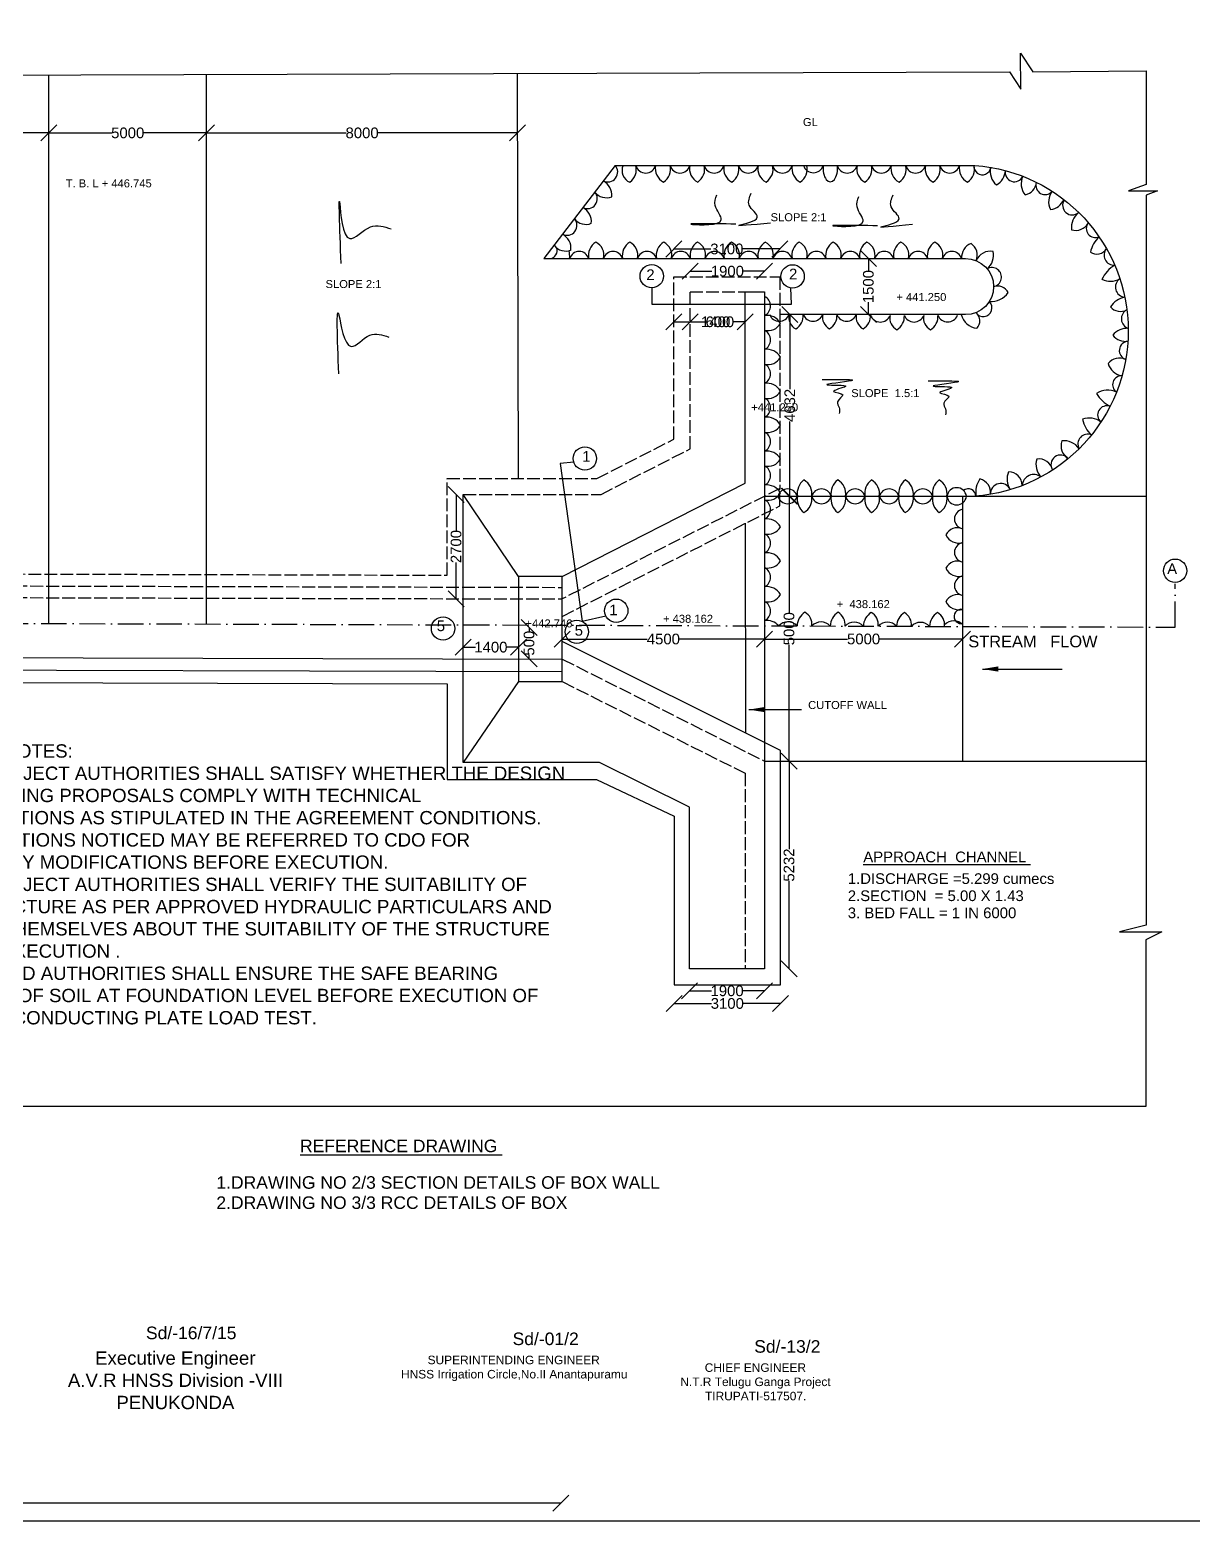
# Model space of a CAD drawing. Header units: millimetres. Extents: x 5759293 to 5767347, y 20978867 to 20983265.
# Drawn here: x 5763843 to 5766025, y 20978871 to 20981667 of the extents above; entities that cross this region are included whole.
import ezdxf

# ---------------------------------------------------------------- set-up
doc = ezdxf.new("R2010")
doc.units = ezdxf.units.MM
doc.header["$MEASUREMENT"] = 0
doc.linetypes.add('ACAD_ISO02W100', pattern=[15, 12, -3])
doc.linetypes.add('ACAD_ISO10W100', pattern=[18, 12, -3, 0, -3])
for name, color, linetype in [('DIMENSIONS', 7, 'Continuous'), ('DRAWING', 2, 'Continuous'), ('TEXT', 7, 'Continuous')]:
    doc.layers.add(name, color=color, linetype=linetype)
doc.styles.get("Standard").update_dxf_attribs({"font": 'arial.ttf', "height": 20})
doc.dimstyles.get("Standard").update_dxf_attribs({"dimtxt": 12, "dimasz": 30, "dimexe": 0.18, "dimexo": 0.0625, "dimgap": 0.09, "dimtad": 0, "dimdec": 0, "dimzin": 0, "dimdsep": 46, "dimtxsty": 'Standard', "dimblk": 'OBLIQUE', "dimcen": 0.09, "dimse1": 1, "dimse2": 1, "dimadec": 0, "dimazin": 0, "dimtfac": 1, "dimtdec": 0, "dimtofl": 0, "dimtmove": 0, "dimatfit": 3, "dimfxl": 1, "dimtolj": 1, "dimtzin": 0, "dimarcsym": 0})

# ---------------------------------------------------------------- blocks, each defined once
blk = doc.blocks.new('_Oblique')
at = {"color": 0, "linetype": 'ByBlock', "lineweight": -2}
blk.add_line((-0.5, -0.5), (0.5, 0.5), dxfattribs=at)
blk = doc.blocks.new('*D25')
at = {"layer": 'Defpoints', "color": 0, "transparency": 16777216}
for p in [(5760577.4, 20982123.5), (5764838.6, 20982106.5), (5764838.6, 20978904.5)]:
    blk.add_point(p, dxfattribs=at)
at = {"layer": 'DIMENSIONS', "color": 0, "lineweight": -2, "transparency": 16777216}
for p, q in [((5760577.4, 20978904.5), (5762670.1, 20978904.5)), ((5764838.6, 20978904.5), (5762745.9, 20978904.5))]:
    blk.add_line(p, q, dxfattribs=at)
at = {"layer": 'DIMENSIONS', "color": 0, "lineweight": -2, "transparency": 16777216, "xscale": 30, "yscale": 30, "zscale": 30, "rotation": 180}
blk.add_blockref('_Oblique', (5760577.4, 20978904.5), dxfattribs=at)
at = {"layer": 'DIMENSIONS', "color": 0, "lineweight": -2, "transparency": 16777216, "xscale": 30, "yscale": 30, "zscale": 30}
blk.add_blockref('_Oblique', (5764838.6, 20978904.5), dxfattribs=at)
at = {"layer": 'DIMENSIONS', "color": 0, "transparency": 16777216, "insert": (5762708, 20978904.5), "char_height": 20, "attachment_point": 5}
blk.add_mtext('\\A1;60725', dxfattribs=at)
blk = doc.blocks.new('*D79')
at = {"layer": 'Defpoints', "color": 0, "transparency": 16777216}
for p in [(5763262.7, 20981473.8), (5763878.6, 20981473.8), (5763878.6, 20981473.8)]:
    blk.add_point(p, dxfattribs=at)
at = {"layer": 'DIMENSIONS', "color": 0, "lineweight": -2, "transparency": 16777216}
for p, q in [((5763262.7, 20981473.8), (5763540.7, 20981473.8)), ((5763878.6, 20981473.8), (5763600.6, 20981473.8))]:
    blk.add_line(p, q, dxfattribs=at)
at = {"layer": 'DIMENSIONS', "color": 0, "lineweight": -2, "transparency": 16777216, "xscale": 30, "yscale": 30, "zscale": 30, "rotation": 180}
blk.add_blockref('_Oblique', (5763262.7, 20981473.8), dxfattribs=at)
at = {"layer": 'DIMENSIONS', "color": 0, "lineweight": -2, "transparency": 16777216, "xscale": 30, "yscale": 30, "zscale": 30}
blk.add_blockref('_Oblique', (5763878.6, 20981473.8), dxfattribs=at)
at = {"layer": 'DIMENSIONS', "color": 0, "transparency": 16777216, "insert": (5763570.6, 20981473.8), "char_height": 20, "attachment_point": 5}
blk.add_mtext('\\A1;8300', dxfattribs=at)
blk = doc.blocks.new('*D80')
at = {"layer": 'Defpoints', "color": 0, "transparency": 16777216}
for p in [(5763878.6, 20981473.8), (5764174.5, 20981473.8), (5764174.5, 20981473.8)]:
    blk.add_point(p, dxfattribs=at)
at = {"layer": 'DIMENSIONS', "color": 0, "lineweight": -2, "transparency": 16777216}
for p, q in [((5763878.6, 20981473.8), (5763996.6, 20981473.8)), ((5764174.5, 20981473.8), (5764056.5, 20981473.8))]:
    blk.add_line(p, q, dxfattribs=at)
at = {"layer": 'DIMENSIONS', "color": 0, "lineweight": -2, "transparency": 16777216, "xscale": 30, "yscale": 30, "zscale": 30, "rotation": 180}
blk.add_blockref('_Oblique', (5763878.6, 20981473.8), dxfattribs=at)
at = {"layer": 'DIMENSIONS', "color": 0, "lineweight": -2, "transparency": 16777216, "xscale": 30, "yscale": 30, "zscale": 30}
blk.add_blockref('_Oblique', (5764174.5, 20981473.8), dxfattribs=at)
at = {"layer": 'DIMENSIONS', "color": 0, "transparency": 16777216, "insert": (5764026.5, 20981473.8), "char_height": 20, "attachment_point": 5}
blk.add_mtext('\\A1;5000', dxfattribs=at)
blk = doc.blocks.new('*D81')
at = {"layer": 'Defpoints', "color": 0, "transparency": 16777216}
for p in [(5764174.5, 20981473.8), (5764757.6, 20981473.8), (5764757.6, 20981473.8)]:
    blk.add_point(p, dxfattribs=at)
at = {"layer": 'DIMENSIONS', "color": 0, "lineweight": -2, "transparency": 16777216}
for p, q in [((5764174.5, 20981473.8), (5764436.1, 20981473.8)), ((5764757.6, 20981473.8), (5764496, 20981473.8))]:
    blk.add_line(p, q, dxfattribs=at)
at = {"layer": 'DIMENSIONS', "color": 0, "lineweight": -2, "transparency": 16777216, "xscale": 30, "yscale": 30, "zscale": 30, "rotation": 180}
blk.add_blockref('_Oblique', (5764174.5, 20981473.8), dxfattribs=at)
at = {"layer": 'DIMENSIONS', "color": 0, "lineweight": -2, "transparency": 16777216, "xscale": 30, "yscale": 30, "zscale": 30}
blk.add_blockref('_Oblique', (5764757.6, 20981473.8), dxfattribs=at)
at = {"layer": 'DIMENSIONS', "color": 0, "transparency": 16777216, "insert": (5764466.1, 20981473.8), "char_height": 20, "attachment_point": 5}
blk.add_mtext('\\A1;8000', dxfattribs=at)
blk = doc.blocks.new('*D82')
at = {"layer": 'Defpoints', "color": 0, "transparency": 16777216}
for p in [(5765410.9, 20981238.2), (5765410.9, 20981133.2), (5765415.6, 20981133.2)]:
    blk.add_point(p, dxfattribs=at)
at = {"layer": 'DIMENSIONS', "color": 0, "lineweight": -2, "transparency": 16777216}
for p, q in [((5765415.6, 20981238.2), (5765415.6, 20981214.7)), ((5765415.6, 20981133.2), (5765415.6, 20981156.8))]:
    blk.add_line(p, q, dxfattribs=at)
at = {"layer": 'DIMENSIONS', "color": 0, "lineweight": -2, "transparency": 16777216, "xscale": 30, "yscale": 30, "zscale": 30}
for p, rotation in [((5765415.6, 20981238.2), 90), ((5765415.6, 20981133.2), 270)]:
    blk.add_blockref('_Oblique', p, dxfattribs=dict(at, rotation=rotation))
at = {"layer": 'DIMENSIONS', "color": 0, "transparency": 16777216, "insert": (5765415.6, 20981185.7), "char_height": 20, "attachment_point": 5, "rotation": 90}
blk.add_mtext('\\A1;1500', dxfattribs=at)
blk = doc.blocks.new('*D83')
at = {"layer": 'Defpoints', "color": 0, "transparency": 16777216}
for p in [(5765081.3, 20981119.6), (5765184.2, 20981119.6), (5765184.2, 20981119.6)]:
    blk.add_point(p, dxfattribs=at)
at = {"layer": 'DIMENSIONS', "color": 0, "lineweight": -2, "transparency": 16777216}
for p, q in [((5765081.3, 20981119.6), (5765103.8, 20981119.6)), ((5765184.2, 20981119.6), (5765161.8, 20981119.6))]:
    blk.add_line(p, q, dxfattribs=at)
at = {"layer": 'DIMENSIONS', "color": 0, "lineweight": -2, "transparency": 16777216, "xscale": 30, "yscale": 30, "zscale": 30, "rotation": 180}
blk.add_blockref('_Oblique', (5765081.3, 20981119.6), dxfattribs=at)
at = {"layer": 'DIMENSIONS', "color": 0, "lineweight": -2, "transparency": 16777216, "xscale": 30, "yscale": 30, "zscale": 30}
blk.add_blockref('_Oblique', (5765184.2, 20981119.6), dxfattribs=at)
at = {"layer": 'DIMENSIONS', "color": 0, "transparency": 16777216, "insert": (5765132.8, 20981119.6), "char_height": 20, "attachment_point": 5}
blk.add_mtext('\\A1;1400', dxfattribs=at)
blk = doc.blocks.new('*D84')
at = {"layer": 'Defpoints', "color": 0, "transparency": 16777216}
for p in [(5765050.8, 20981119.6), (5765081.3, 20981119.6), (5765081.3, 20981119.6)]:
    blk.add_point(p, dxfattribs=at)
at = {"layer": 'DIMENSIONS', "color": 0, "lineweight": -2, "transparency": 16777216}
for p, q in [((5765050.8, 20981119.6), (5765081.3, 20981119.6)), ((5765081.3, 20981119.6), (5765111.3, 20981119.6))]:
    blk.add_line(p, q, dxfattribs=at)
at = {"layer": 'DIMENSIONS', "color": 0, "lineweight": -2, "transparency": 16777216, "xscale": 30, "yscale": 30, "zscale": 30, "rotation": 180}
blk.add_blockref('_Oblique', (5765050.8, 20981119.6), dxfattribs=at)
at = {"layer": 'DIMENSIONS', "color": 0, "lineweight": -2, "transparency": 16777216, "xscale": 30, "yscale": 30, "zscale": 30}
blk.add_blockref('_Oblique', (5765081.3, 20981119.6), dxfattribs=at)
at = {"layer": 'DIMENSIONS', "color": 0, "transparency": 16777216, "insert": (5765133.5, 20981119.6), "char_height": 20, "attachment_point": 5}
blk.add_mtext('\\A1;600', dxfattribs=at)
blk = doc.blocks.new('*D85')
at = {"layer": 'Defpoints', "color": 0, "transparency": 16777216}
for p in [(5765220.8, 20981214.5), (5765081.3, 20981175.6), (5765220.8, 20981175.6)]:
    blk.add_point(p, dxfattribs=at)
at = {"layer": 'DIMENSIONS', "color": 0, "lineweight": -2, "transparency": 16777216}
for p, q in [((5765081.3, 20981214.5), (5765122.1, 20981214.5)), ((5765220.8, 20981214.5), (5765180.1, 20981214.5))]:
    blk.add_line(p, q, dxfattribs=at)
at = {"layer": 'DIMENSIONS', "color": 0, "lineweight": -2, "transparency": 16777216, "xscale": 30, "yscale": 30, "zscale": 30, "rotation": 180}
blk.add_blockref('_Oblique', (5765081.3, 20981214.5), dxfattribs=at)
at = {"layer": 'DIMENSIONS', "color": 0, "lineweight": -2, "transparency": 16777216, "xscale": 30, "yscale": 30, "zscale": 30}
blk.add_blockref('_Oblique', (5765220.8, 20981214.5), dxfattribs=at)
at = {"layer": 'DIMENSIONS', "color": 0, "transparency": 16777216, "insert": (5765151.1, 20981214.5), "char_height": 20, "attachment_point": 5}
blk.add_mtext('\\A1;1900', dxfattribs=at)
blk = doc.blocks.new('*D86')
at = {"layer": 'Defpoints', "color": 0, "transparency": 16777216}
for p in [(5765249.4, 20981256.2), (5765050.8, 20981203.9), (5765249.4, 20981203.9)]:
    blk.add_point(p, dxfattribs=at)
at = {"layer": 'DIMENSIONS', "color": 0, "lineweight": -2, "transparency": 16777216}
for p, q in [((5765050.8, 20981256.2), (5765120.2, 20981256.2)), ((5765249.4, 20981256.2), (5765180, 20981256.2))]:
    blk.add_line(p, q, dxfattribs=at)
at = {"layer": 'DIMENSIONS', "color": 0, "lineweight": -2, "transparency": 16777216, "xscale": 30, "yscale": 30, "zscale": 30, "rotation": 180}
blk.add_blockref('_Oblique', (5765050.8, 20981256.2), dxfattribs=at)
at = {"layer": 'DIMENSIONS', "color": 0, "lineweight": -2, "transparency": 16777216, "xscale": 30, "yscale": 30, "zscale": 30}
blk.add_blockref('_Oblique', (5765249.4, 20981256.2), dxfattribs=at)
at = {"layer": 'DIMENSIONS', "color": 0, "transparency": 16777216, "insert": (5765150.1, 20981256.2), "char_height": 20, "attachment_point": 5}
blk.add_mtext('\\A1;3100', dxfattribs=at)
blk = doc.blocks.new('*D87')
at = {"layer": 'Defpoints', "color": 0, "transparency": 16777216}
for p in [(5764655.9, 20980796.2), (5764642.3, 20980600.4), (5764655.4, 20980600.4)]:
    blk.add_point(p, dxfattribs=at)
at = {"layer": 'DIMENSIONS', "color": 0, "lineweight": -2, "transparency": 16777216}
for p, q in [((5764642.3, 20980796.2), (5764642.3, 20980728.4)), ((5764642.3, 20980600.4), (5764642.3, 20980668.2))]:
    blk.add_line(p, q, dxfattribs=at)
at = {"layer": 'DIMENSIONS', "color": 0, "lineweight": -2, "transparency": 16777216, "xscale": 30, "yscale": 30, "zscale": 30}
for p, rotation in [((5764642.3, 20980796.2), 90), ((5764642.3, 20980600.4), 270)]:
    blk.add_blockref('_Oblique', p, dxfattribs=dict(at, rotation=rotation))
at = {"layer": 'DIMENSIONS', "color": 0, "transparency": 16777216, "insert": (5764642.3, 20980698.3), "char_height": 20, "attachment_point": 5, "rotation": 90}
blk.add_mtext('\\A1;2700', dxfattribs=at)
blk = doc.blocks.new('*D88')
at = {"layer": 'Defpoints', "color": 0, "transparency": 16777216}
for p in [(5764655.9, 20980487.9), (5764759.2, 20980509.6), (5764759.2, 20980487.9)]:
    blk.add_point(p, dxfattribs=at)
at = {"layer": 'DIMENSIONS', "color": 0, "lineweight": -2, "transparency": 16777216}
for p, q in [((5764655.9, 20980509.6), (5764678.6, 20980509.6)), ((5764759.2, 20980509.6), (5764736.5, 20980509.6))]:
    blk.add_line(p, q, dxfattribs=at)
at = {"layer": 'DIMENSIONS', "color": 0, "lineweight": -2, "transparency": 16777216, "xscale": 30, "yscale": 30, "zscale": 30, "rotation": 180}
blk.add_blockref('_Oblique', (5764655.9, 20980509.6), dxfattribs=at)
at = {"layer": 'DIMENSIONS', "color": 0, "lineweight": -2, "transparency": 16777216, "xscale": 30, "yscale": 30, "zscale": 30}
blk.add_blockref('_Oblique', (5764759.2, 20980509.6), dxfattribs=at)
at = {"layer": 'DIMENSIONS', "color": 0, "transparency": 16777216, "insert": (5764707.6, 20980509.6), "char_height": 20, "attachment_point": 5}
blk.add_mtext('\\A1;1400', dxfattribs=at)
blk = doc.blocks.new('*D89')
at = {"layer": 'Defpoints', "color": 0, "transparency": 16777216}
for p in [(5764772.5, 20980546.7), (5764772.3, 20980487.6), (5764779.2, 20980487.6)]:
    blk.add_point(p, dxfattribs=at)
at = {"layer": 'DIMENSIONS', "color": 0, "lineweight": -2, "transparency": 16777216}
for p, q in [((5764779.2, 20980546.7), (5764779.2, 20980539.3)), ((5764779.2, 20980487.6), (5764779.2, 20980495))]:
    blk.add_line(p, q, dxfattribs=at)
at = {"layer": 'DIMENSIONS', "color": 0, "lineweight": -2, "transparency": 16777216, "xscale": 30, "yscale": 30, "zscale": 30}
for p, rotation in [((5764779.2, 20980546.7), 90), ((5764779.2, 20980487.6), 270)]:
    blk.add_blockref('_Oblique', p, dxfattribs=dict(at, rotation=rotation))
at = {"layer": 'DIMENSIONS', "color": 0, "transparency": 16777216, "insert": (5764779.2, 20980517.1), "char_height": 20, "attachment_point": 5, "rotation": 90}
blk.add_mtext('\\A1;500', dxfattribs=at)
blk = doc.blocks.new('*D90')
at = {"layer": 'Defpoints', "color": 0, "transparency": 16777216}
for p in [(5764841.5, 20980520.5), (5765220.8, 20980524.8), (5765220.8, 20980520.5)]:
    blk.add_point(p, dxfattribs=at)
at = {"layer": 'DIMENSIONS', "color": 0, "lineweight": -2, "transparency": 16777216}
for p, q in [((5764841.5, 20980524.8), (5765000.8, 20980524.8)), ((5765220.8, 20980524.8), (5765061.5, 20980524.8))]:
    blk.add_line(p, q, dxfattribs=at)
at = {"layer": 'DIMENSIONS', "color": 0, "lineweight": -2, "transparency": 16777216, "xscale": 30, "yscale": 30, "zscale": 30, "rotation": 180}
blk.add_blockref('_Oblique', (5764841.5, 20980524.8), dxfattribs=at)
at = {"layer": 'DIMENSIONS', "color": 0, "lineweight": -2, "transparency": 16777216, "xscale": 30, "yscale": 30, "zscale": 30}
blk.add_blockref('_Oblique', (5765220.8, 20980524.8), dxfattribs=at)
at = {"layer": 'DIMENSIONS', "color": 0, "transparency": 16777216, "insert": (5765031.1, 20980524.8), "char_height": 20, "attachment_point": 5}
blk.add_mtext('\\A1;4500', dxfattribs=at)
blk = doc.blocks.new('*D91')
at = {"layer": 'Defpoints', "color": 0, "transparency": 16777216}
for p in [(5765266.8, 20981133.2), (5765266.8, 20980792.6), (5765268.3, 20980792.6)]:
    blk.add_point(p, dxfattribs=at)
at = {"layer": 'DIMENSIONS', "color": 0, "lineweight": -2, "transparency": 16777216}
for p, q in [((5765268.3, 20981133.2), (5765268.3, 20980993.2)), ((5765268.3, 20980792.6), (5765268.3, 20980932.6))]:
    blk.add_line(p, q, dxfattribs=at)
at = {"layer": 'DIMENSIONS', "color": 0, "lineweight": -2, "transparency": 16777216, "xscale": 30, "yscale": 30, "zscale": 30}
for p, rotation in [((5765268.3, 20981133.2), 90), ((5765268.3, 20980792.6), 270)]:
    blk.add_blockref('_Oblique', p, dxfattribs=dict(at, rotation=rotation))
at = {"layer": 'DIMENSIONS', "color": 0, "transparency": 16777216, "insert": (5765268.3, 20980962.9), "char_height": 20, "attachment_point": 5, "rotation": 90}
blk.add_mtext('\\A1;4632', dxfattribs=at)
blk = doc.blocks.new('*D92')
at = {"layer": 'Defpoints', "color": 0, "transparency": 16777216}
for p in [(5765266.8, 20980792.6), (5765266.8, 20980295.9), (5765266.8, 20980295.9)]:
    blk.add_point(p, dxfattribs=at)
at = {"layer": 'DIMENSIONS', "color": 0, "lineweight": -2, "transparency": 16777216}
for p, q in [((5765266.8, 20980792.6), (5765266.8, 20980574.2)), ((5765266.8, 20980295.9), (5765266.8, 20980514.3))]:
    blk.add_line(p, q, dxfattribs=at)
at = {"layer": 'DIMENSIONS', "color": 0, "lineweight": -2, "transparency": 16777216, "xscale": 30, "yscale": 30, "zscale": 30}
for p, rotation in [((5765266.8, 20980792.6), 90), ((5765266.8, 20980295.9), 270)]:
    blk.add_blockref('_Oblique', p, dxfattribs=dict(at, rotation=rotation))
at = {"layer": 'DIMENSIONS', "color": 0, "transparency": 16777216, "insert": (5765266.8, 20980544.2), "char_height": 20, "attachment_point": 5, "rotation": 90}
blk.add_mtext('\\A1;5000', dxfattribs=at)
blk = doc.blocks.new('*D93')
at = {"layer": 'Defpoints', "color": 0, "transparency": 16777216}
for p in [(5765220.8, 20980524.9), (5765592.4, 20980524.9), (5765592.4, 20980524.9)]:
    blk.add_point(p, dxfattribs=at)
at = {"layer": 'DIMENSIONS', "color": 0, "lineweight": -2, "transparency": 16777216}
for p, q in [((5765220.8, 20980524.9), (5765376.7, 20980524.9)), ((5765592.4, 20980524.9), (5765436.5, 20980524.9))]:
    blk.add_line(p, q, dxfattribs=at)
at = {"layer": 'DIMENSIONS', "color": 0, "lineweight": -2, "transparency": 16777216, "xscale": 30, "yscale": 30, "zscale": 30, "rotation": 180}
blk.add_blockref('_Oblique', (5765220.8, 20980524.9), dxfattribs=at)
at = {"layer": 'DIMENSIONS', "color": 0, "lineweight": -2, "transparency": 16777216, "xscale": 30, "yscale": 30, "zscale": 30}
blk.add_blockref('_Oblique', (5765592.4, 20980524.9), dxfattribs=at)
at = {"layer": 'DIMENSIONS', "color": 0, "transparency": 16777216, "insert": (5765406.6, 20980524.9), "char_height": 20, "attachment_point": 5}
blk.add_mtext('\\A1;5000', dxfattribs=at)
blk = doc.blocks.new('*D94')
at = {"layer": 'Defpoints', "color": 0, "transparency": 16777216}
for p in [(5765266.8, 20980295.9), (5765220.8, 20979906.3), (5765266.8, 20979906.3)]:
    blk.add_point(p, dxfattribs=at)
at = {"layer": 'DIMENSIONS', "color": 0, "lineweight": -2, "transparency": 16777216}
for p, q in [((5765266.8, 20980295.9), (5765266.8, 20980130.9)), ((5765266.8, 20979906.3), (5765266.8, 20980071.2))]:
    blk.add_line(p, q, dxfattribs=at)
at = {"layer": 'DIMENSIONS', "color": 0, "lineweight": -2, "transparency": 16777216, "xscale": 30, "yscale": 30, "zscale": 30}
for p, rotation in [((5765266.8, 20980295.9), 90), ((5765266.8, 20979906.3), 270)]:
    blk.add_blockref('_Oblique', p, dxfattribs=dict(at, rotation=rotation))
at = {"layer": 'DIMENSIONS', "color": 0, "transparency": 16777216, "insert": (5765266.8, 20980101.1), "char_height": 20, "attachment_point": 5, "rotation": 90}
blk.add_mtext('\\A1;5232', dxfattribs=at)
blk = doc.blocks.new('*D95')
at = {"layer": 'Defpoints', "color": 0, "transparency": 16777216}
for p in [(5765080.4, 20979906.3), (5765220.8, 20979906.3), (5765220.8, 20979865.2)]:
    blk.add_point(p, dxfattribs=at)
at = {"layer": 'DIMENSIONS', "color": 0, "lineweight": -2, "transparency": 16777216}
for p, q in [((5765080.4, 20979865.2), (5765121.6, 20979865.2)), ((5765220.8, 20979865.2), (5765179.6, 20979865.2))]:
    blk.add_line(p, q, dxfattribs=at)
at = {"layer": 'DIMENSIONS', "color": 0, "lineweight": -2, "transparency": 16777216, "xscale": 30, "yscale": 30, "zscale": 30, "rotation": 180}
blk.add_blockref('_Oblique', (5765080.4, 20979865.2), dxfattribs=at)
at = {"layer": 'DIMENSIONS', "color": 0, "lineweight": -2, "transparency": 16777216, "xscale": 30, "yscale": 30, "zscale": 30}
blk.add_blockref('_Oblique', (5765220.8, 20979865.2), dxfattribs=at)
at = {"layer": 'DIMENSIONS', "color": 0, "transparency": 16777216, "insert": (5765150.6, 20979865.2), "char_height": 20, "attachment_point": 5}
blk.add_mtext('\\A1;1900', dxfattribs=at)
blk = doc.blocks.new('*D96')
at = {"layer": 'Defpoints', "color": 0, "transparency": 16777216}
for p in [(5765051.3, 20979876.7), (5765250.7, 20979876.7), (5765250.7, 20979841.5)]:
    blk.add_point(p, dxfattribs=at)
at = {"layer": 'DIMENSIONS', "color": 0, "lineweight": -2, "transparency": 16777216}
for p, q in [((5765051.3, 20979841.5), (5765121.1, 20979841.5)), ((5765250.7, 20979841.5), (5765180.9, 20979841.5))]:
    blk.add_line(p, q, dxfattribs=at)
at = {"layer": 'DIMENSIONS', "color": 0, "lineweight": -2, "transparency": 16777216, "xscale": 30, "yscale": 30, "zscale": 30, "rotation": 180}
blk.add_blockref('_Oblique', (5765051.3, 20979841.5), dxfattribs=at)
at = {"layer": 'DIMENSIONS', "color": 0, "lineweight": -2, "transparency": 16777216, "xscale": 30, "yscale": 30, "zscale": 30}
blk.add_blockref('_Oblique', (5765250.7, 20979841.5), dxfattribs=at)
at = {"layer": 'DIMENSIONS', "color": 0, "transparency": 16777216, "insert": (5765151, 20979841.5), "char_height": 20, "attachment_point": 5}
blk.add_mtext('\\A1;3100', dxfattribs=at)

msp = doc.modelspace()

# ---------------------------------------------------------------- linework, layer by layer
at = {"layer": 'DRAWING', "color": 0}
msp.add_lwpolyline([(5767302.5, 20978870.9), (5759292.9, 20978870.9), (5759292.9, 20983265.3), (5767302.5, 20983265.3)], close=True, dxfattribs=at)
for points in [[(5763743.9, 20981582.4), (5765680.3, 20981588.3), (5765701.7, 20981556), (5765701.1, 20981623.2), (5765724.1, 20981588.4), (5765936.4, 20981590.2), (5765936.4, 20981377.1), (5765903.2, 20981365.4), (5765957.7, 20981365.4), (5765936.8, 20981357.1), (5765936.8, 20979988.7), (5765886.3, 20979975.9), (5765966.2, 20979975.9), (5765936.2, 20979960.9), (5765936.2, 20979648.5), (5759362.5, 20979648.5)], [(5763878.6, 20980554), (5763878.6, 20981582.8)], [(5764174.5, 20980553), (5764174.5, 20981583.7)], [(5764759.6, 20980825.9), (5764757.3, 20981585.5)], [(5764625.4, 20980440.6), (5764625.4, 20980261.6), (5764905.8, 20980261.6), (5765051.3, 20980192.6), (5765051.3, 20979876.7), (5765250.7, 20979876.7), (5765250.7, 20980315.8), (5764841.5, 20980520.5), (5764841.5, 20980642.3), (5765184.2, 20980817), (5765184.2, 20981175.6), (5765220.8, 20981175.6), (5765220.8, 20980795), (5765220.8, 20980295.9)], [(5765597.9, 20981133.2), (5765249.4, 20981133.2)], [(5765220.8, 20980295.9), (5765220.8, 20979906.3), (5765080.4, 20979906.3), (5765080.4, 20980209.4), (5764911.6, 20980293.4), (5764655.9, 20980293.4), (5764655.9, 20980796.2)], [(5764759.2, 20980642.3), (5764655.9, 20980796.2)], [(5765220.8, 20980792.6), (5765936.8, 20980792.6)], [(5765592.4, 20980792.6), (5765592.4, 20980295.9)], [(5765185.5, 20980348.4), (5765185.4, 20980742.1)], [(5764841.5, 20980642.3), (5764759.2, 20980642.3), (5764759.2, 20980445), (5764841.5, 20980445), (5764841.5, 20980520.5)], [(5760573.8, 20980498.9), (5764841.5, 20980487.4)], [(5760573.8, 20980475.4), (5764841.5, 20980464.1)], [(5759975.6, 20980336.4), (5759975.6, 20979989.6), (5760129.5, 20979989.6), (5760129.5, 20980216.1), (5760180.6, 20980229.7), (5760621.3, 20980288.2), (5760750.6, 20980288.2), (5760750.6, 20980452.3), (5764625.4, 20980440.6)], [(5764759.2, 20980445), (5764655.9, 20980293.4)], [(5765234.4, 20980295.9), (5765936.8, 20980295.9)]]:
    msp.add_lwpolyline(points, dxfattribs=at)
for points in [[(5764940.6, 20981413), (5764807.1, 20981238.2), (5765597.9, 20981238.2, -1), (5765597.9, 20981133.2, -1.280776), (5765597.9, 20981133.2, 1)], [(5764940.6, 20981413), (5765615.3, 20981413, -0.927395), (5765615.3, 20980792.6, -1)]]:
    msp.add_lwpolyline(points, format="xyb", dxfattribs=at)
at = {"layer": 'DRAWING', "color": 0, "linetype": 'ACAD_ISO02W100', "ltscale": 2}
for points in [[(5764625.4, 20980644.6), (5764625.4, 20980825.9), (5764906.5, 20980825.9), (5765050.8, 20980899.6), (5765050.8, 20981203.9), (5765249.4, 20981203.9), (5765249.4, 20980807.1), (5764841.5, 20980600.3)], [(5764655.9, 20980796.2), (5764914.2, 20980796.2), (5765081.3, 20980881.4), (5765081.3, 20981175.6), (5765184.2, 20981175.6)], [(5759976.7, 20980788.3), (5759976.7, 20981125.6), (5760133.6, 20981125.6), (5760133.6, 20980903), (5760192.9, 20980885.1), (5760621, 20980820.8), (5760750.3, 20980820.8), (5760750.3, 20980655.4), (5764625.4, 20980644.6)], [(5760006.4, 20980808.9), (5760573.8, 20980610.6), (5764841.5, 20980600)], [(5764841.5, 20980567.4), (5765249.4, 20980774.6), (5765249.4, 20980807.1)], [(5760573.8, 20980632.9), (5764841.5, 20980621.8)], [(5764841.5, 20980487.4), (5765220.8, 20980295.9), (5765234.4, 20980295.9)], [(5764841.5, 20980445), (5765184.3, 20980273.3), (5765184.3, 20979906.3)]]:
    msp.add_lwpolyline(points, dxfattribs=at)
at = {"layer": 'DRAWING', "color": 0, "linetype": 'ACAD_ISO10W100', "ltscale": 4}
msp.add_lwpolyline([(5759321.6, 20980651.1), (5759321.6, 20980568.7), (5765991.2, 20980547.2), (5765991.2, 20980628.5)], dxfattribs=at)
at = {"layer": 'DRAWING', "color": 0}
for centre, radius, start, end in [((5764926.8, 20981400.5), 18.6, 243.0486, 42.2118), ((5764976.8, 20981403.2), 23.3, 155.036, 248.7813), ((5764949.2, 20981406.1), 31.2, 307.881, 12.8872), ((5764998.1, 20981417.7), 19.1, 194.1664, 345.8336), ((5765044.6, 20981407.2), 28.6, 168.1982, 242.7235), ((5765015.9, 20981405.8), 28.7, 302.9691, 14.483), ((5765062.2, 20981417.7), 19.1, 194.1664, 345.8336), ((5765108.7, 20981407.2), 28.6, 168.1982, 242.7235), ((5765079.9, 20981405.8), 28.7, 302.9691, 14.483), ((5765126.2, 20981417.7), 19.1, 194.1664, 345.8336), ((5765172.8, 20981407.2), 28.6, 168.1982, 242.7235), ((5765144, 20981405.8), 28.7, 302.9691, 14.483), ((5765190.3, 20981417.7), 19.1, 194.1664, 345.8336), ((5765236.8, 20981407.2), 28.6, 168.1982, 242.7235), ((5765208.1, 20981405.8), 28.7, 302.9691, 14.483), ((5765254.4, 20981417.7), 19.1, 194.1664, 345.8336), ((5765300.9, 20981407.2), 28.6, 168.1982, 242.7235), ((5765272.2, 20981405.8), 28.7, 302.9691, 14.483), ((5765312.4, 20981418.4), 19.3, 196.2358, 343.7642), ((5765375.8, 20981417.7), 19.1, 194.1664, 345.8336), ((5765422.3, 20981407.2), 28.6, 168.1982, 242.7235), ((5765393.6, 20981405.8), 28.7, 302.9691, 14.483), ((5765439.9, 20981417.7), 19.1, 194.1664, 345.8336), ((5765486.4, 20981407.2), 28.6, 168.1982, 242.7235), ((5765457.7, 20981405.8), 28.7, 302.9691, 14.483), ((5765504, 20981417.7), 19.1, 194.1664, 345.8336), ((5765550.5, 20981407.2), 28.6, 168.1982, 242.7235), ((5765521.7, 20981405.8), 28.7, 302.9691, 14.483), ((5765568.1, 20981417.7), 19.1, 194.1664, 345.8336), ((5765614.6, 20981407.2), 28.6, 168.1982, 242.7235), ((5765585.8, 20981405.8), 28.7, 302.9691, 14.483), ((5765629.3, 20981411.2), 15.8, 173.2838, 353.3049), ((5765676.5, 20981401.4), 32.5, 165.8563, 230.1445), ((5764903.6, 20981356.9), 30.7, 355.0855, 61.3434), ((5765640.9, 20981404.5), 31.7, 297.7914, 357.7762), ((5765689.5, 20981399.6), 17.3, 167.7591, 335.8301), ((5765735, 20981378.5), 32.8, 154.7593, 218.7188), ((5765705.3, 20981383.1), 25.5, 279.1762, 355.6945), ((5765747, 20981375.5), 17.3, 160.8096, 319.924), ((5764888.6, 20981350.5), 18.6, 243.0486, 42.2118), ((5764924.1, 20981379.7), 27.4, 217.552, 291.6054), ((5765785.4, 20981345.1), 31.8, 142.5637, 207.5531), ((5764865.4, 20981306.9), 30.7, 355.0855, 61.3434), ((5765755.5, 20981358.4), 28, 273.6859, 340.7089), ((5765797.8, 20981338), 17.9, 145.2406, 312.3597), ((5765835.1, 20981295.2), 38.9, 130.5295, 184.2003), ((5764850.4, 20981300.5), 18.6, 243.0486, 42.2118), ((5764885.9, 20981329.8), 27.4, 217.552, 291.6054), ((5765804.2, 20981318.6), 27.5, 253.3181, 330.6438), ((5765841.2, 20981294.5), 16.9, 140.9381, 294.1806), ((5764827.2, 20981257), 30.7, 355.0855, 61.3434), ((5764919.9, 20981243.9), 29.5, 121.5839, 191.0457), ((5764892.5, 20981244.7), 27.1, 346.2481, 63.824), ((5764983.5, 20981243.9), 29.5, 121.5839, 191.0457), ((5764956.1, 20981244.7), 27.1, 346.2481, 63.824), ((5765047.1, 20981243.9), 29.5, 121.5839, 191.0457), ((5765019.7, 20981244.7), 27.1, 346.2481, 63.824), ((5765110.6, 20981243.9), 29.5, 121.5839, 191.0457), ((5765083.2, 20981244.7), 27.1, 346.2481, 63.824), ((5765174.2, 20981243.9), 29.5, 121.5839, 191.0457), ((5765146.8, 20981244.7), 27.1, 346.2481, 63.824), ((5765237.8, 20981243.9), 29.5, 121.5839, 191.0457), ((5765210.3, 20981244.7), 27.1, 346.2481, 63.824), ((5765301.3, 20981243.9), 29.5, 121.5839, 191.0457), ((5765273.9, 20981244.7), 27.1, 346.2481, 63.824), ((5765364.9, 20981243.9), 29.5, 121.5839, 191.0457), ((5765337.5, 20981244.7), 27.1, 346.2481, 63.824), ((5765428.4, 20981243.9), 29.5, 121.5839, 191.0457), ((5765401, 20981244.7), 27.1, 346.2481, 63.824), ((5765492, 20981243.9), 29.5, 121.5839, 191.0457), ((5765464.6, 20981244.7), 27.1, 346.2481, 63.824), ((5765555.6, 20981243.9), 29.5, 121.5839, 191.0457), ((5765528.2, 20981244.7), 27.1, 346.2481, 63.824), ((5765888.2, 20981237.9), 57.5, 134.129, 167.6524), ((5764816.2, 20981253.5), 15.7, 282.2649, 16.3036), ((5764847.8, 20981279.8), 27.4, 217.552, 291.6054), ((5764790.4, 20981242.3), 65, 356.442, 9.7007), ((5764873.2, 20981233), 18.6, 16.4523, 163.5477), ((5764936.7, 20981233), 18.6, 16.4523, 163.5477), ((5765000.3, 20981233), 18.6, 16.4523, 163.5477), ((5765063.8, 20981233), 18.6, 16.4523, 163.5477), ((5765127.4, 20981233), 18.6, 16.4523, 163.5477), ((5765191, 20981233), 18.6, 16.4523, 163.5477), ((5765254.5, 20981233), 18.6, 16.4523, 163.5477), ((5765318.1, 20981233), 18.6, 16.4523, 163.5477), ((5765381.7, 20981233), 18.6, 16.4523, 163.5477), ((5765445.2, 20981233), 18.6, 16.4523, 163.5477), ((5765508.8, 20981233), 18.6, 16.4523, 163.5477), ((5765572.3, 20981233), 18.6, 16.4523, 163.5477), ((5765619.7, 20981239.5), 29.5, 112.9335, 182.3953), ((5765592.7, 20981244.4), 27.1, 337.5977, 55.1735), ((5765644.3, 20981223.5), 28.6, 79.1193, 157.75), ((5765618.1, 20981244.7), 32.4, 308.5158, 12.3368), ((5765843.7, 20981268.6), 21.8, 237.6337, 327.6634), ((5765876.5, 20981244.7), 18.9, 139.6029, 273.4034), ((5765647.1, 20981203.5), 18.1, 280.6889, 119.074), ((5765911, 20981171.7), 63.7, 121.6664, 154.353), ((5765657.5, 20981163.6), 23.2, 28.3652, 107.6971), ((5765869.4, 20981231.8), 36.1, 244.0463, 299.5978), ((5765897.6, 20981184.7), 18.7, 123.3118, 266.6948), ((5765212.3, 20981149.4), 19.9, 295.4863, 64.5137), ((5765630.8, 20981146), 16.5, 213.5667, 45.7071), ((5765646, 20981196), 38.3, 264.5232, 326.2228), ((5765907, 20981121.5), 45.8, 103.3353, 144.9747), ((5765225.3, 20981102.2), 29.5, 29.5608, 98.6825), ((5765248.6, 20981140.3), 19.5, 201.534, 338.8813), ((5765291.1, 20981128.3), 24.9, 168.61, 242.2949), ((5765264.2, 20981131.4), 29.4, 301.4441, 3.6046), ((5765311.7, 20981140.4), 19.5, 201.534, 338.8813), ((5765354.3, 20981128.5), 24.9, 168.61, 242.2949), ((5765327.4, 20981131.5), 29.4, 301.4441, 3.6046), ((5765374.8, 20981140.4), 19.5, 201.534, 338.8813), ((5765417.4, 20981128.5), 24.9, 168.61, 242.2949), ((5765390.5, 20981131.5), 29.4, 301.4441, 3.6046), ((5765438, 20981138.7), 19.5, 201.534, 338.8813), ((5765480.6, 20981126.7), 24.9, 168.61, 242.2949), ((5765453.7, 20981129.8), 29.4, 301.4441, 3.6046), ((5765501.2, 20981138.8), 19.5, 201.534, 338.8813), ((5765543.7, 20981126.9), 24.9, 168.61, 242.2949), ((5765516.8, 20981129.9), 29.4, 301.4441, 3.6046), ((5765564.3, 20981138.9), 19.5, 201.534, 338.8813), ((5765622, 20981140.5), 32.9, 192.8046, 265.2511), ((5765604.3, 20981121.2), 20.2, 317.9866, 50.8388), ((5765888.5, 20981164.3), 25.2, 221.0441, 298.3201), ((5765909, 20981125.3), 18.9, 116.9025, 251.2147), ((5765227.1, 20981130.7), 27.6, 256.8144, 329.7791), ((5765212.3, 20981085.8), 19.9, 295.4863, 64.5137), ((5765901.2, 20981072.7), 34.8, 87.0828, 141.1985), ((5765897.9, 20981113.3), 30.4, 218.4125, 278.495), ((5765903.7, 20981065.8), 17.5, 94.2856, 252.2014), ((5765225.3, 20981038.6), 29.5, 29.5608, 98.6825), ((5765227.1, 20981067.1), 27.6, 256.8144, 329.7791), ((5765886.8, 20981023.1), 28.5, 66.1879, 139.8213), ((5765212.3, 20981022.2), 19.9, 295.4863, 64.5137), ((5765897.2, 20981051.2), 33.5, 196.829, 258.2028), ((5765890.3, 20981001.7), 16.7, 86.6552, 235.9051), ((5765225.3, 20980975), 29.5, 29.5608, 98.6825), ((5765227.1, 20981003.5), 27.6, 256.8144, 329.7791), ((5765864.4, 20980953.7), 37.9, 64.0713, 123.8194), ((5765212.3, 20980958.6), 19.9, 295.4863, 64.5137), ((5765898.2, 20981018), 63.9, 210.8598, 242.7083), ((5765862.8, 20980945), 17.2, 69.4957, 230.095), ((5765225.3, 20980911.5), 29.5, 29.5608, 98.6825), ((5765830.1, 20980903.5), 35.7, 52.4965, 110.7542), ((5765866.8, 20980945.7), 50.2, 190.1153, 229.3582), ((5765227.1, 20980939.9), 27.6, 256.8144, 329.7791), ((5765212.3, 20980895.1), 19.9, 295.4863, 64.5137), ((5765826.9, 20980890.7), 18.4, 66.8293, 209.0366), ((5765225.3, 20980847.9), 29.5, 29.5608, 98.6825), ((5765807, 20980887.9), 30.1, 163.5299, 235.7739), ((5765782.3, 20980862.1), 34.6, 34.6261, 96.9337), ((5765227.1, 20980876.4), 27.6, 256.8144, 329.7791), ((5765212.3, 20980831.5), 19.9, 295.4863, 64.5137), ((5765763.8, 20980852.5), 34, 163.1284, 224.01), ((5765735, 20980835.8), 26.8, 12.8732, 98.0724), ((5765776, 20980851.9), 18, 38.2185, 214.3189), ((5765313.7, 20980797.7), 31.7, 126.684, 189.2704), ((5765280.2, 20980797.4), 29.5, 350.5702, 60.5703), ((5765377.1, 20980797.7), 31.7, 126.684, 189.2704), ((5765343.6, 20980797.4), 29.5, 350.5702, 60.5703), ((5765440.5, 20980797.7), 31.7, 126.684, 189.2704), ((5765407, 20980797.4), 29.5, 350.5702, 60.5703), ((5765503.9, 20980797.7), 31.7, 126.684, 189.2704), ((5765470.4, 20980797.4), 29.5, 350.5702, 60.5703), ((5765567.3, 20980797.7), 31.7, 126.684, 189.2704), ((5765533.8, 20980797.4), 29.5, 350.5702, 60.5703), ((5765661.1, 20980799.8), 44.3, 144.9413, 189.1899), ((5765618.2, 20980799.5), 26.6, 352.8618, 75.4853), ((5765709.5, 20980824.4), 33.9, 155.5572, 215.0697), ((5765677.9, 20980812.1), 26.4, 1.3269, 88.1748), ((5765726, 20980811.6), 21.8, 52.2536, 177.2136), ((5765225.3, 20980784.3), 29.5, 29.5608, 98.6825), ((5765227.1, 20980812.8), 27.6, 256.8144, 329.7791), ((5765264.1, 20980787.5), 18.9, 15.4973, 164.5027), ((5765327.5, 20980787.5), 18.9, 15.4973, 164.5027), ((5765390.9, 20980787.5), 18.9, 15.4973, 164.5027), ((5765454.4, 20980787.5), 18.9, 15.4973, 164.5027), ((5765517.8, 20980787.5), 18.9, 15.4973, 164.5027), ((5765581.2, 20980790.3), 18.4, 7.1451, 172.8549), ((5765602.8, 20980792), 14.6, 2.9154, 127.3556), ((5765664, 20980797.1), 19.5, 23.9438, 182.609), ((5765212.3, 20980767.9), 19.9, 295.4863, 64.5137), ((5765264.1, 20980797.6), 18.9, 195.4973, 344.5027), ((5765313.7, 20980787.5), 31.7, 170.7296, 233.316), ((5765280.2, 20980787.7), 29.5, 299.4297, 9.4298), ((5765327.5, 20980797.6), 18.9, 195.4973, 344.5027), ((5765377.1, 20980787.5), 31.7, 170.7296, 233.316), ((5765343.6, 20980787.7), 29.5, 299.4297, 9.4298), ((5765390.9, 20980797.6), 18.9, 195.4973, 344.5027), ((5765440.5, 20980787.5), 31.7, 170.7296, 233.316), ((5765407, 20980787.7), 29.5, 299.4297, 9.4298), ((5765454.4, 20980797.6), 18.9, 195.4973, 344.5027), ((5765503.9, 20980787.5), 31.7, 170.7296, 233.316), ((5765470.4, 20980787.7), 29.5, 299.4297, 9.4298), ((5765517.8, 20980797.6), 18.9, 195.4973, 344.5027), ((5765567.3, 20980787.5), 31.7, 170.7296, 233.316), ((5765533.8, 20980787.7), 29.5, 299.4297, 9.4298), ((5765581.2, 20980794.9), 18.4, 187.1451, 352.8549), ((5765595.6, 20980749.9), 18.5, 100.0431, 259.9569), ((5765225.3, 20980720.8), 29.5, 29.5608, 98.6825), ((5765227.1, 20980749.2), 27.6, 256.8144, 329.7791), ((5765212.3, 20980704.4), 19.9, 295.4863, 64.5137), ((5765583, 20980708.3), 25.2, 68.2407, 152.3408), ((5765585.5, 20980732.6), 27.9, 206.8832, 284.181), ((5765225.3, 20980657.2), 29.5, 29.5608, 98.6825), ((5765595.6, 20980687.4), 18.5, 100.0431, 259.9569), ((5765227.1, 20980685.6), 27.6, 256.8144, 329.7791), ((5765212.3, 20980640.8), 19.9, 295.4863, 64.5137), ((5765583, 20980645.8), 25.2, 68.2407, 152.3408), ((5765585.5, 20980670.1), 27.9, 206.8832, 284.181), ((5765595.6, 20980624.9), 18.5, 100.0431, 259.9569), ((5765225.3, 20980593.6), 29.5, 29.5608, 98.6825), ((5765227.1, 20980622.1), 27.6, 256.8144, 329.7791), ((5765583, 20980583.2), 25.2, 68.2407, 152.3408), ((5765212.3, 20980577.2), 19.9, 295.4863, 64.5137), ((5765314.1, 20980548.1), 32.4, 122.937, 177.6484), ((5765283.3, 20980552.3), 26.5, 353.5196, 59.9795), ((5765376.3, 20980547.9), 32.4, 122.937, 177.6484), ((5765345.5, 20980552.1), 26.5, 353.5196, 59.9795), ((5765438.5, 20980547.7), 32.4, 122.937, 177.6484), ((5765407.6, 20980551.9), 26.5, 353.5196, 59.9795), ((5765500.7, 20980547.5), 32.4, 122.937, 177.6484), ((5765469.8, 20980551.7), 26.5, 353.5196, 59.9795), ((5765562.8, 20980547.3), 32.4, 122.937, 177.6484), ((5765532, 20980551.5), 26.5, 353.5196, 59.9795), ((5765585.5, 20980607.6), 27.9, 206.8832, 284.181), ((5765589.9, 20980567.3), 13.5, 79.2324, 272.0755), ((5765225.3, 20980530), 29.5, 41.4022, 98.6825), ((5765264.6, 20980533.9), 23.2, 42.1331, 137.4962), ((5765326.7, 20980533.7), 23.2, 42.1331, 137.4962), ((5765388.9, 20980533.5), 23.2, 42.1331, 137.4962), ((5765451.1, 20980533.3), 23.2, 42.1331, 137.4962), ((5765513.3, 20980533), 23.2, 42.1331, 137.4962), ((5765575.6, 20980535.8), 23.2, 42.1331, 137.4962)]:
    msp.add_arc(centre, radius, start, end, dxfattribs=at)
msp.add_ellipse((5765344.2, 20981407.3), major_axis=(0, -25.1), ratio=0.53913, start_param=4.481662, end_param=8.084709, dxfattribs=at)
for points in [[(5764426.5, 20981228.9), (5764424.1, 20981340.7), (5764442.9, 20981275.6), (5764481.6, 20981297.5), (5764520.3, 20981293.7)], [(5765166.9, 20981302.9), (5765085.9, 20981302.4), (5765139.8, 20981311.2), (5765128.3, 20981338), (5765131.4, 20981357.7)], [(5765231.9, 20981304.9), (5765175, 20981301.3), (5765207.1, 20981315.8), (5765192.1, 20981338.5), (5765196, 20981360.7)], [(5765433, 20981299.8), (5765352.1, 20981299.4), (5765405.9, 20981308.1), (5765394.4, 20981335), (5765397.6, 20981354.6)], [(5765498.1, 20981301.9), (5765441.2, 20981298.2), (5765473.2, 20981312.7), (5765458.3, 20981335.4), (5765462.2, 20981357.6)], [(5764422.4, 20981022.1), (5764422.7, 20981131.9), (5764445.7, 20981073.4), (5764480.6, 20981094.6), (5764516.1, 20981091.1)], [(5765328.7, 20981011.7), (5765383.1, 20981009.2), (5765338.4, 20981001.5), (5765372.5, 20980998.4), (5765350.2, 20980988.9), (5765367.5, 20980982.8), (5765357.8, 20980969.5), (5765360.9, 20980959), (5765361, 20980947.7)], [(5765528, 20981009.1), (5765582.3, 20981006.6), (5765537.7, 20980998.9), (5765571.7, 20980995.8), (5765549.4, 20980986.3), (5765566.7, 20980980.2), (5765557, 20980966.9), (5765560.1, 20980956.5), (5765560.3, 20980945.1)]]:
    msp.add_spline(points, degree=3, dxfattribs=at)
at = {"layer": 'TEXT', "color": 0}
for points in [[(5765009.2, 20981183.3), (5765009.2, 20981153), (5765271.3, 20981153), (5765270.3, 20981183.1)], [(5764863, 20980856.8), (5764837.6, 20980854), (5764878.5, 20980558.1), (5764922.9, 20980568.7)]]:
    msp.add_lwpolyline(points, dxfattribs=at)
for centre in [(5765009.2, 20981205.2), (5765273.5, 20981204.8), (5764883.9, 20980863.4), (5765990.9, 20980653), (5764942.7, 20980578), (5764617.9, 20980544.6), (5764868.8, 20980538.5)]:
    msp.add_circle(centre, 21.9, dxfattribs=at)

# ---------------------------------------------------------------- texts
at = {"layer": 'DIMENSIONS', "color": 0}
for s, p in [('%%UREFERENCE DRAWING ', (5764349.6, 20979562.8)), ('1.DRAWING NO 2/3 SECTION DETAILS OF BOX WALL ', (5764192.7, 20979494.2)), ('2.DRAWING NO 3/3 RCC DETAILS OF BOX', (5764192.7, 20979456.4)), ('Sd/-16/7/15', (5764060.7, 20979212.2)), ('Sd/-01/2', (5764748.3, 20979201.1)), ('Sd/-13/2', (5765201.5, 20979186.8))]:
    msp.add_text(s, height=23.5, dxfattribs=at).set_placement(p)
at = {"layer": 'DIMENSIONS', "color": 0, "char_height": 16, "width": 474.338, "attachment_point": 1}
for s, insert in [('\\pi76.361;SUPERINTENDING ENGINEER  \\P\\pi26.435;HNSS Irrigation Circle,No.II Anantapuramu', (5764512.6, 20979181.2)), ('\\pi142.86;CHIEF ENGINEER \\P\\pi97.098;N.T.R Telugu Ganga Project \\P\\pi143.37;TIRUPATI-517507.', (5764965.8, 20979166.9))]:
    msp.add_mtext(s, dxfattribs=dict(at, insert=insert))
at = {"layer": 'TEXT', "color": 0}
for s, height, p in [('GL', 15, (5765292.8, 20981486.7)), ('T. B. L + 446.745', 15, (5763910.2, 20981371.8)), ('SLOPE 2:1', 15, (5765232.2, 20981308.3)), ('2', 20, (5764999.1, 20981198)), ('2', 20, (5765266.8, 20981199.2)), ('SLOPE 2:1', 15, (5764397.5, 20981183)), ('+ 441.250', 15, (5765468, 20981158.6)), ('SLOPE  1.5:1', 15, (5765383.4, 20980978.5)), ('+441.250', 15, (5765195.9, 20980951.9)), ('1', 20, (5764878.7, 20980857.2)), ('A', 20, (5765976, 20980646.7)), ('+  438.162', 15, (5765356.2, 20980582.9)), ('1', 20, (5764929.8, 20980569.5)), ('+ 438.162', 15, (5765030.4, 20980555.4)), ('5', 20, (5764606.1, 20980539.7)), ('+442.746', 15, (5764772.5, 20980546.7)), ('5', 20, (5764864.8, 20980531.2)), ('STREAM   FLOW', 22, (5765603, 20980509.4)), ('CUTOFF WALL', 15, (5765302.6, 20980393.7)), ('%%UAPPROACH  CHANNEL ', 20, (5765406, 20980106.4)), ('1.DISCHARGE =5.299 cumecs', 20, (5765377, 20980065.7)), ('2.SECTION  = 5.00 X 1.43 ', 20, (5765377, 20980033.6)), ('3. BED FALL = 1 IN 6000', 20, (5765377, 20980001.5))]:
    msp.add_text(s, height=height, dxfattribs=at).set_placement(p)
at = {"layer": 'TEXT', "color": 0, "char_height": 25, "attachment_point": 1}
for s, insert, width in [('SPECIAL NOTES: \\P1. THE PROJECT AUTHORITIES SHALL SATISFY WHETHER THE DESIGN AND DRAWING PROPOSALS COMPLY WITH TECHNICAL SPECIFICATIONS AS STIPULATED IN THE AGREEMENT CONDITIONS. ANY DEVIATIONS NOTICED MAY BE REFERRED TO CDO FOR NECESSARY MODIFICATIONS BEFORE EXECUTION. \\P2. THE PROJECT AUTHORITIES SHALL VERIFY THE SUITABILITY OF THE STRUCTURE AS PER APPROVED HYDRAULIC PARTICULARS AND SATISFY THEMSELVES ABOUT THE SUITABILITY OF THE STRUCTURE BEFORE EXECUTION .\\P3. THE FIELD AUTHORITIES SHALL ENSURE THE SAFE BEARING CAPACITY OF SOIL AT FOUNDATION LEVEL BEFORE EXECUTION OF WORK BY CONDUCTING PLATE LOAD TEST. ', (5763636.3, 20980327.5), 1208.705), ('\\pi155.26;Executive Engineer  \\P\\pi104.32;A.V.R HNSS Division -VIII \\P\\pi195.29;PENUKONDA', (5763810, 20979189.3), 609.163)]:
    msp.add_mtext(s, dxfattribs=dict(at, insert=insert, width=width))

# ---------------------------------------------------------------- dimensions: what is measured, and where the dimension line sits
at = {"layer": 'DIMENSIONS', "color": 0}
for base, p1, p2, text, picture, middle in [((5764838.6, 20978904.5), (5760577.4, 20982123.5), (5764838.6, 20982106.5), '60725', '*D25', (5762708, 20978904.5)), ((5763878.6, 20981473.8), (5763262.7, 20981473.8), (5763878.6, 20981473.8), '8300', '*D79', (5763570.6, 20981473.8)), ((5764174.5, 20981473.8), (5763878.6, 20981473.8), (5764174.5, 20981473.8), '5000', '*D80', (5764026.5, 20981473.8)), ((5764757.6, 20981473.8), (5764174.5, 20981473.8), (5764757.6, 20981473.8), '8000', '*D81', (5764466.1, 20981473.8)), ((5765249.4, 20981256.2), (5765050.8, 20981203.9), (5765249.4, 20981203.9), '3100', '*D86', (5765150.1, 20981256.2)), ((5765220.8, 20981214.5), (5765081.3, 20981175.6), (5765220.8, 20981175.6), '1900', '*D85', (5765151.1, 20981214.5)), ((5765081.3, 20981119.6), (5765050.8, 20981119.6), (5765081.3, 20981119.6), '600', '*D84', (5765133.5, 20981119.6)), ((5765184.2, 20981119.6), (5765081.3, 20981119.6), (5765184.2, 20981119.6), '1400', '*D83', (5765132.8, 20981119.6)), ((5764759.2, 20980509.6), (5764655.9, 20980487.9), (5764759.2, 20980487.9), '1400', '*D88', (5764707.6, 20980509.6)), ((5765220.8, 20980524.8), (5764841.5, 20980520.5), (5765220.8, 20980520.5), '4500', '*D90', (5765031.1, 20980524.8)), ((5765592.4, 20980524.9), (5765220.8, 20980524.9), (5765592.4, 20980524.9), '5000', '*D93', (5765406.6, 20980524.9)), ((5765220.8, 20979865.2), (5765080.4, 20979906.3), (5765220.8, 20979906.3), '1900', '*D95', (5765150.6, 20979865.2)), ((5765250.7, 20979841.5), (5765051.3, 20979876.7), (5765250.7, 20979876.7), '3100', '*D96', (5765151, 20979841.5))]:
    dim = msp.add_linear_dim(base=base, p1=p1, p2=p2, text=text, dimstyle='Standard', dxfattribs=at)
    dim.commit()
    dim.dimension.update_dxf_attribs({"geometry": picture, "text_midpoint": middle})
for base, p1, p2, text, picture, middle in [((5765415.6, 20981133.2), (5765410.9, 20981238.2), (5765410.9, 20981133.2), '1500', '*D82', (5765415.6, 20981185.7)), ((5765268.3, 20980792.6), (5765266.8, 20981133.2), (5765266.8, 20980792.6), '4632', '*D91', (5765268.3, 20980962.9)), ((5764642.3, 20980600.4), (5764655.9, 20980796.2), (5764655.4, 20980600.4), '2700', '*D87', (5764642.3, 20980698.3)), ((5765266.8, 20980295.9), (5765266.8, 20980792.6), (5765266.8, 20980295.9), '5000', '*D92', (5765266.8, 20980544.2)), ((5764779.2, 20980487.6), (5764772.5, 20980546.7), (5764772.3, 20980487.6), '500', '*D89', (5764779.2, 20980517.1)), ((5765266.8, 20979906.3), (5765266.8, 20980295.9), (5765220.8, 20979906.3), '5232', '*D94', (5765266.8, 20980101.1))]:
    dim = msp.add_linear_dim(base=base, p1=p1, p2=p2, angle=90, text=text, dimstyle='Standard', dxfattribs=at)
    dim.commit()
    dim.dimension.update_dxf_attribs({"geometry": picture, "text_midpoint": middle})

# ---------------------------------------------------------------- leaders
msp.add_leader([(5765629.4, 20980468.7), (5765778.8, 20980468.7)], dimstyle='Standard', override={"dimgap": 0.09, "dimtad": 0}, dxfattribs=at)
at = {"layer": 'TEXT', "color": 0}
msp.add_leader([(5765191.6, 20980392.6), (5765290.2, 20980392.6)], dimstyle='Standard', override={"dimgap": 0.09, "dimtad": 0}, dxfattribs=at)

doc.saveas('drawing.dxf')
